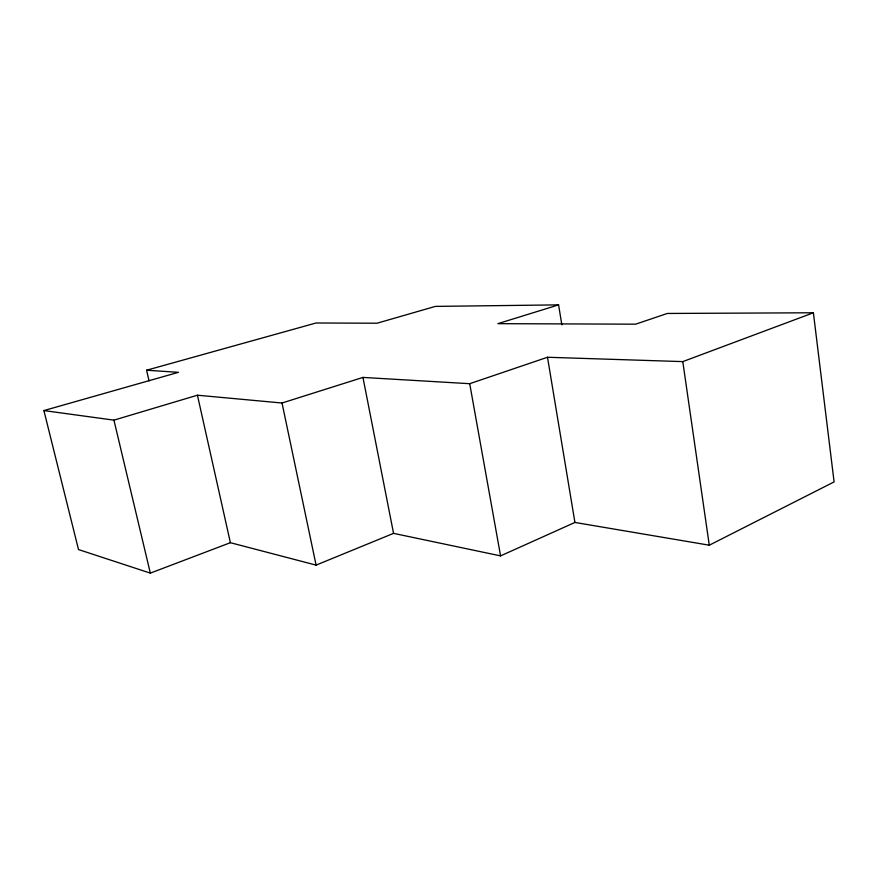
<?xml version="1.0" encoding="UTF-8"?>
<svg xmlns="http://www.w3.org/2000/svg" width="878" height="878" viewBox="0 0 878 878"><rect width="100%" height="100%" fill="white"/><g stroke="black" fill="none" stroke-linecap="round" stroke-linejoin="round"><path stroke-width="1.32" d="M149.051 380.876L146.593 370.231L178.453 372.327L43.9 410.575L78.504 549.562L150.336 573.125L230.398 542.692L316.091 565.114L393.553 533.363L500.57 555.884L574.925 522.443L709.281 545.205L834.1 481.912L813.39 312.777L667.324 313.457L635.617 324.18L497.881 323.664L558.584 304.875L561.843 324.871M43.9 410.575L113.931 420.145L197.429 395.21L282.025 403.013L362.954 377.419L469.708 383.697L547.499 357.258L682.788 361.615L813.39 312.777M146.593 370.231L316.058 322.994L377.057 323.214L435.367 306.4L558.584 304.875M113.931 420.145L150.336 573.125M197.429 395.21L230.398 542.692M282.025 403.013L316.091 565.114M362.954 377.419L393.553 533.363M469.708 383.697L500.57 555.884M547.499 357.258L574.925 522.443M682.788 361.615L709.281 545.205"/></g></svg>
